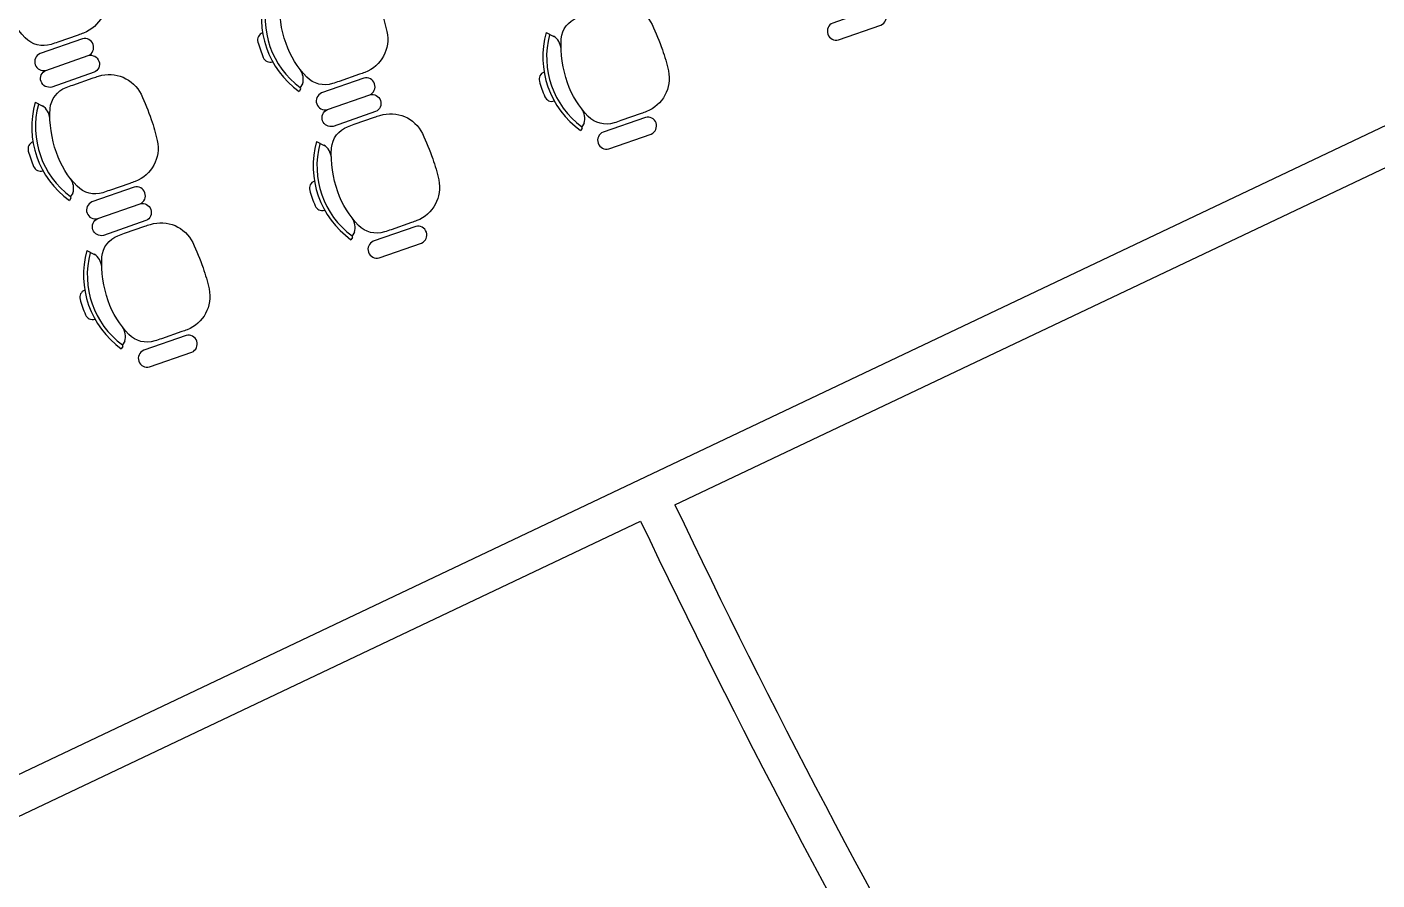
# Model space of a CAD drawing. Header units: inches. Extents: x -18604 to 2753, y -9056 to 3482.
# Drawn here: x -9413 to -8881, y -1437 to -1100 of the extents above; entities that cross this region are included whole.
import ezdxf

# ---------------------------------------------------------------- set-up
doc = ezdxf.new("R2010")
doc.units = ezdxf.units.IN
for name, color, linetype in [('MOVEIS', 2, 'Continuous'), ('Móveis', 7, 'Continuous'), ('Parede', 6, 'Continuous')]:
    doc.layers.add(name, color=color, linetype=linetype)

msp = doc.modelspace()

# ---------------------------------------------------------------- linework, layer by layer
at = {"layer": 'MOVEIS'}
for p, q in [((-9208.37, -1102.2, 63.44), (-9205.33, -1103.75, 63.44)), ((-9304.54, -1122.56, 63.44), (-9305.48, -1123.95, 63.44)), ((-9305.34, -1124.65, 63.44), (-9305.9, -1125.48, 63.44)), ((-9410.06, -1129.74, 63.44), (-9407.02, -1131.29, 63.44)), ((-9299, -1145.24, 63.44), (-9295.96, -1146.79, 63.44)), ((-9395.16, -1165.59, 63.44), (-9396.09, -1166.98, 63.44)), ((-9395.96, -1167.68, 63.44), (-9396.52, -1168.51, 63.44)), ((-9284.1, -1181.09, 63.44), (-9285.03, -1182.48, 63.44)), ((-9284.9, -1183.18, 63.44), (-9285.46, -1184.01, 63.44)), ((-9389.62, -1188.27, 63.44), (-9386.58, -1189.82, 63.44)), ((-9374.72, -1224.12, 63.44), (-9375.65, -1225.52, 63.44)), ((-9375.52, -1226.21, 63.44), (-9376.08, -1227.05, 63.44))]:
    msp.add_line(p, q, dxfattribs=at)
at = {"layer": 'MOVEIS', "elevation": 63.44}
for points in [[(-9393.11, -1103.24), (-9401.1, -1106.03, -0.007386), (-9403.76, -1106.91, -0.283766), (-9413.95, -1104.35, -0.109248), (-9422.12, -1091.13, -0.096656), (-9424.64, -1073.74, -0.283766), (-9418.26, -1065.39, -0.007386), (-9415.63, -1064.42), (-9407.64, -1061.63, -0.007546), (-9405.49, -1060.92, -0.371031), (-9388.7, -1068.11, -0.024121), (-9384.68, -1078.05, -0.029876), (-9382.32, -1086.38, -0.371031), (-9390.98, -1102.46, -0.007546)], [(-9282.05, -1118.74), (-9290.04, -1121.53, -0.007386), (-9292.7, -1122.41, -0.283766), (-9302.89, -1119.85, -0.109248), (-9311.06, -1106.63, -0.096656), (-9313.58, -1089.24, -0.283766), (-9307.2, -1080.89, -0.007386), (-9304.57, -1079.92), (-9296.58, -1077.13, -0.007546), (-9294.43, -1076.42, -0.371031), (-9277.64, -1083.61, -0.024121), (-9273.62, -1093.55, -0.029876), (-9271.26, -1101.88, -0.371031), (-9279.92, -1117.96, -0.007546)], [(-9170.97, -1134.23), (-9178.96, -1137.02, -0.007386), (-9181.62, -1137.91, -0.283766), (-9191.81, -1135.34, -0.109248), (-9199.99, -1122.12, -0.096656), (-9202.5, -1104.73, -0.283766), (-9196.13, -1096.38, -0.007386), (-9193.49, -1095.42), (-9185.5, -1092.63, -0.007546), (-9183.35, -1091.91, -0.371031), (-9166.57, -1099.11, -0.024121), (-9162.55, -1109.05, -0.029876), (-9160.19, -1117.37, -0.371031), (-9168.85, -1133.45, -0.007546)], [(-9076.32, -1099.28, 0.928571), (-9078.63, -1092.68), (-9095.34, -1098.51, 0.928571), (-9093.03, -1105.12)], [(-9389.1, -1111.34, 0.928571), (-9391.41, -1104.73), (-9408.12, -1110.56, 0.928571), (-9405.82, -1117.17)], [(-9389.1, -1111.34, -0.928571), (-9386.8, -1117.95), (-9403.51, -1123.78, -0.928571), (-9405.82, -1117.17)], [(-9372.66, -1161.77), (-9380.66, -1164.56, -0.007386), (-9383.32, -1165.45, -0.283766), (-9393.51, -1162.88, -0.109248), (-9401.68, -1149.66, -0.096656), (-9404.2, -1132.27, -0.283766), (-9397.82, -1123.92, -0.007386), (-9395.18, -1122.96), (-9387.19, -1120.17, -0.007546), (-9385.05, -1119.45, -0.371031), (-9368.26, -1126.64, -0.024121), (-9364.24, -1136.58, -0.029876), (-9361.88, -1144.91, -0.371031), (-9370.54, -1160.99, -0.007546)], [(-9278.04, -1126.84, 0.928571), (-9280.35, -1120.23), (-9297.06, -1126.06, 0.928571), (-9294.75, -1132.67)], [(-9278.04, -1126.84, -0.928571), (-9275.74, -1133.45), (-9292.45, -1139.28, -0.928571), (-9294.75, -1132.67)], [(-9261.6, -1177.27), (-9269.59, -1180.06, -0.007386), (-9272.26, -1180.95, -0.283766), (-9282.44, -1178.38, -0.109248), (-9290.62, -1165.16, -0.096656), (-9293.14, -1147.77, -0.283766), (-9286.76, -1139.42, -0.007386), (-9284.12, -1138.46), (-9276.13, -1135.67, -0.007546), (-9273.99, -1134.95, -0.371031), (-9257.2, -1142.14, -0.024121), (-9253.18, -1152.08, -0.029876), (-9250.82, -1160.41, -0.371031), (-9259.48, -1176.49, -0.007546)], [(-9166.97, -1142.33, 0.928571), (-9169.28, -1135.72), (-9185.99, -1141.56, 0.928571), (-9183.68, -1148.17)], [(-9368.66, -1169.87, 0.928571), (-9370.97, -1163.26), (-9387.68, -1169.1, 0.928571), (-9385.37, -1175.71)], [(-9368.66, -1169.87, -0.928571), (-9366.35, -1176.48), (-9383.07, -1182.31, -0.928571), (-9385.37, -1175.71)], [(-9352.22, -1220.3), (-9360.21, -1223.09, -0.007386), (-9362.88, -1223.98, -0.283766), (-9373.06, -1221.42, -0.109248), (-9381.24, -1208.19, -0.096656), (-9383.75, -1190.8, -0.283766), (-9377.38, -1182.45, -0.007386), (-9374.74, -1181.49), (-9366.75, -1178.7, -0.007546), (-9364.6, -1177.99, -0.371031), (-9347.82, -1185.18, -0.024121), (-9343.8, -1195.12, -0.029876), (-9341.44, -1203.45, -0.371031), (-9350.1, -1219.53, -0.007546)], [(-9257.6, -1185.37, 0.928571), (-9259.91, -1178.76), (-9276.62, -1184.6, 0.928571), (-9274.31, -1191.21)], [(-9348.22, -1228.4, 0.928571), (-9350.53, -1221.79), (-9367.24, -1227.63, 0.928571), (-9364.93, -1234.24)]]:
    msp.add_lwpolyline(points, format="xyb", close=True, dxfattribs=at)
at = {"layer": 'MOVEIS'}
for centre, radius, start, end in [((-9285.12, -1096.47, 63.44), 35.68, 164.1211, 234.381), ((-9285.03, -1096.44, 63.44), 34.28, 165.1084, 233.3936), ((-9319.28, -1105.19, 63.44), 3, 110.1822, 195.6677), ((-9174.04, -1111.96, 63.44), 35.68, 164.1211, 234.381), ((-9249.53, -1084.04, 63.44), 75.88, 196.8175, 201.6845), ((-9173.96, -1111.93, 63.44), 34.28, 165.1084, 233.3936), ((-9209.19, -1109.21, 63.44), 6.69, 5.1858, 56.3311), ((-9317.27, -1110.92, 63.44), 3, 202.8344, 288.3199), ((-9310.9, -1120.69, 63.44), 6.63, 343.5915, 34.9907), ((-9208.2, -1120.68, 63.44), 3, 110.1822, 195.6677), ((-9305.75, -1124.37, 63.44), 0.5, 326.1209, 55.2114), ((-9138.46, -1099.54, 63.44), 75.88, 196.8175, 201.6845), ((-9206.2, -1126.41, 63.44), 3, 202.8344, 288.3199), ((-9375.74, -1139.5, 63.44), 35.68, 164.1211, 234.381), ((-9375.65, -1139.47, 63.44), 34.28, 165.1084, 233.3936), ((-9410.89, -1136.75, 63.44), 6.69, 5.1858, 56.3311), ((-9199.82, -1136.18, 63.44), 6.63, 343.5915, 34.9907), ((-9264.67, -1155, 63.44), 35.68, 164.1211, 234.381), ((-9409.89, -1148.22, 63.44), 3, 110.1822, 195.6677), ((-9340.15, -1127.08, 63.44), 75.88, 196.8175, 201.6845), ((-9264.59, -1154.97, 63.44), 34.28, 165.1084, 233.3936), ((-9299.83, -1152.25, 63.44), 6.69, 5.1858, 56.3311), ((-9407.89, -1153.95, 63.44), 3, 202.8344, 288.3199), ((-9401.52, -1163.72, 63.44), 6.63, 343.5915, 34.9907), ((-9298.83, -1163.72, 63.44), 3, 110.1822, 195.6677), ((-9229.09, -1142.58, 63.44), 75.88, 196.8175, 201.6845), ((-9396.37, -1167.4, 63.44), 0.5, 326.1209, 55.2114), ((-9296.83, -1169.45, 63.44), 3, 202.8344, 288.3199), ((-9290.46, -1179.22, 63.44), 6.63, 343.5915, 34.9907), ((-9285.31, -1182.9, 63.44), 0.5, 326.1209, 55.2114), ((-9355.29, -1198.04, 63.44), 35.68, 164.1211, 234.381), ((-9355.21, -1198.01, 63.44), 34.28, 165.1084, 233.3936), ((-9390.45, -1195.28, 63.44), 6.69, 5.1858, 56.3311), ((-9389.45, -1206.75, 63.44), 3, 110.1822, 195.6677), ((-9319.71, -1185.61, 63.44), 75.88, 196.8175, 201.6845), ((-9387.45, -1212.48, 63.44), 3, 202.8344, 288.3199), ((-9381.07, -1222.25, 63.44), 6.63, 343.5915, 34.9907), ((-9375.93, -1225.93, 63.44), 0.5, 326.1209, 55.2114)]:
    msp.add_arc(centre, radius, start, end, dxfattribs=at)
at = {"layer": 'Móveis'}
for p, q in [((-9193.47, -1138.05, 63.44), (-9194.4, -1139.45, 63.44)), ((-9194.27, -1140.14, 63.44), (-9194.82, -1140.97, 63.44))]:
    msp.add_line(p, q, dxfattribs=at)
msp.add_arc((-9194.68, -1139.86, 63.44), 0.5, 326.1209, 55.2114, dxfattribs=at)
at = {"layer": 'Parede'}
for p, q in [((-9157.59, -1288.65, 63.44), (-8406.51, -931.98, 63.44)), ((-10007.32, -1675.56, 63.44), (-8744.2, -1075.73, 63.44)), ((-10015.18, -1695.9, 63.44), (-9171.14, -1295.08, 63.44))]:
    msp.add_line(p, q, dxfattribs=at)
for radius, start, end in [(3240.42, 205.39473, 210.08573), (3255.42, 205.39476, 210.10494)]:
    msp.add_arc((-6230.27, 101.01, 63.44), radius, start, end, dxfattribs=at)

doc.saveas('drawing.dxf')
